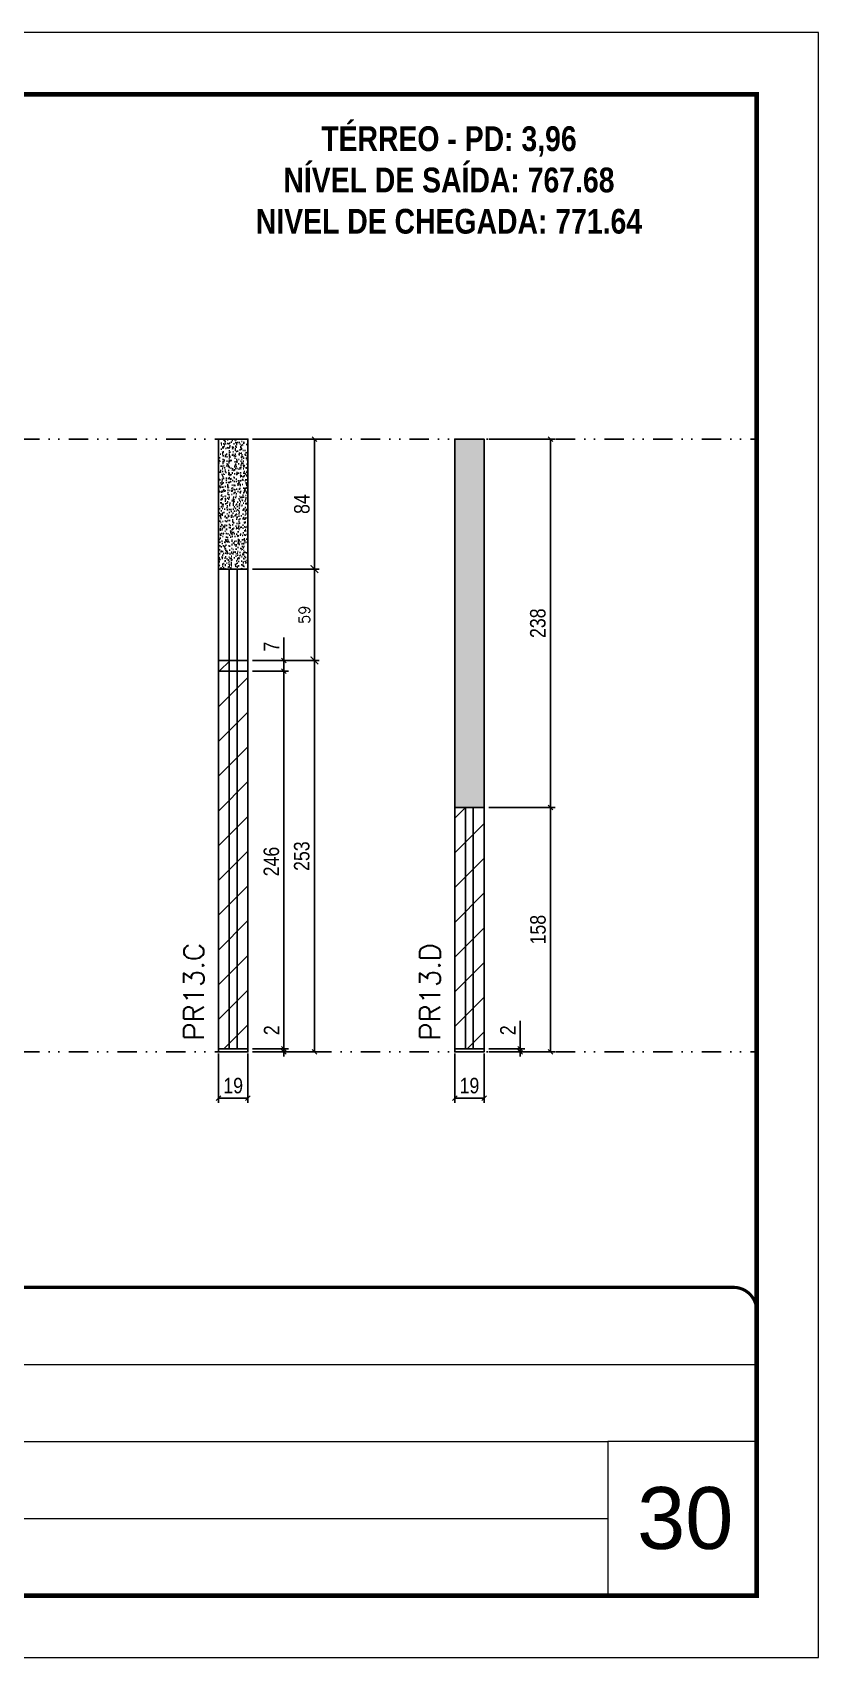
# Model space of a CAD drawing. Extents: x 2949 to 9230, y 1140 to 12527.
# Drawn here: x 5525 to 6033, y 3437 to 4487 of the extents above; entities that cross this region are included whole.
import ezdxf

# ---------------------------------------------------------------- set-up
doc = ezdxf.new("R2010")
doc.units = 0
for name, pattern in [('CONTINUO', [0]), ('DASHED', [0.75, 0.5, -0.25]), ('DIVIDE2', [0.625, 0.25, -0.125, 0, -0.125, 0, -0.125])]:
    doc.linetypes.add(name, pattern=pattern)
for name, color, linetype, lineweight in [('CARIMBO', 255, 'Continuous', 9), ('Folhas', 255, 'Continuous', 9), ('Hachura', 251, 'Continuous', 9), ('SARRAFO DE PRESSAO', 251, 'DASHED', 9), ('Texto Seção', 7, 'Continuous', 15)]:
    doc.layers.add(name, color=color, linetype=linetype, lineweight=lineweight)
for name, color, linetype in [('COTA', 241, 'Continuous'), ('NOMENCLATURA', 7, 'Continuous'), ('Nível', 160, 'Continuous'), ('Painéis', 200, 'Continuous'), ('Romaneio', 10, 'Continuous'), ('SARR_2.2x7', 40, 'Continuous')]:
    doc.layers.add(name, color=color, linetype=linetype)
doc.styles.add('ARIAL', font='arial.ttf')
doc.styles.add('COTA TECNICA', font='techl___.ttf', dxfattribs={"height": 10})
doc.styles.add('COTA TECNICA-50', font='techl___.ttf', dxfattribs={"height": 10})
doc.styles.add('REGUA-120', font='ROMANS.shx', dxfattribs={"height": 15})
doc.styles.add('ROMANC', font='techb___.ttf', dxfattribs={"height": 2.5})
doc.styles.add('ROMANS', font='romans.shx')
doc.dimstyles.new('COTA PAINEL-50', dxfattribs={"dimtxt": 10, "dimasz": 3, "dimexe": 3, "dimexo": 3, "dimgap": 3, "dimtad": 1, "dimdec": 1, "dimzin": 12, "dimdsep": 46, "dimtxsty": 'COTA TECNICA-50', "dimblk1": 'OBLIQUE', "dimblk2": 'OBLIQUE', "dimsah": 1, "dimcen": 0.9, "dimclrd": 4, "dimclre": 4, "dimclrt": 240, "dimadec": 1, "dimazin": 3, "dimtfac": 1, "dimtdec": 1, "dimtmove": 0, "dimatfit": 3, "dimfxl": 1, "dimtolj": 1, "dimtzin": 12, "dimarcsym": 0})
doc.dimstyles.new('Cota Paínel', dxfattribs={"dimtxt": 7, "dimasz": 5, "dimexe": 3, "dimexo": 3, "dimgap": 3, "dimtad": 1, "dimdec": 1, "dimzin": 12, "dimdsep": 46, "dimtxsty": 'ROMANS', "dimblk": 'ARCHTICK', "dimcen": 0, "dimclrd": 4, "dimclre": 4, "dimclrt": 1, "dimadec": 1, "dimazin": 3, "dimtfac": 1, "dimtdec": 1, "dimtmove": 0, "dimatfit": 3, "dimldrblk": 'OBLIQUE', "dimfxl": 1, "dimtolj": 1, "dimtzin": 12, "dimarcsym": 0})
doc.dimstyles.new('PAINEL', dxfattribs={"dimtxt": 10, "dimasz": 3, "dimexe": 3, "dimexo": 3, "dimgap": 3, "dimtad": 1, "dimdec": 1, "dimzin": 12, "dimdsep": 46, "dimtxsty": 'COTA TECNICA', "dimblk1": 'OBLIQUE', "dimblk2": 'OBLIQUE', "dimsah": 1, "dimcen": 0.9, "dimclrd": 4, "dimclre": 4, "dimclrt": 240, "dimadec": 1, "dimazin": 3, "dimtfac": 1, "dimtdec": 1, "dimtmove": 0, "dimatfit": 3, "dimfxl": 1, "dimtolj": 1, "dimtzin": 12, "dimarcsym": 0})

# ---------------------------------------------------------------- blocks, each defined once
blk = doc.blocks.new('9999999999')
at = {"color": 30, "linetype": 'CONTINUO'}
for p, q in [((98564.6, 34379.6), (99584, 34379.6)), ((98564.6, 34329.8), (99488, 34329.8)), ((99584, 34329.8), (99488, 34329.8)), ((99488, 34329.8), (99488, 34230.2)), ((98564.6, 34280), (99488, 34280))]:
    blk.add_line(p, q, dxfattribs=at)
at = {"color": 30, "linetype": 'CONTINUO', "const_width": 2}
blk.add_lwpolyline([(99584, 34230.2), (99584, 34414.4, 0.414214), (99569, 34429.4), (98229, 34429.4, 0.414214), (98214, 34414.4), (98214, 34245.2, 0.414214), (98229, 34230.2), (99584, 34230.2)], format="xyb", dxfattribs=at)
at = {"layer": 'Folhas'}
blk.add_lwpolyline([(98139, 34190.2), (99624, 34190.2), (99624, 35240.2), (98139, 35240.2)], close=True, dxfattribs=at)
at = {"layer": 'Folhas', "color": 30, "const_width": 3}
blk.add_lwpolyline([(98214, 34230.2), (99584, 34230.2), (99584, 35200.2), (98214, 35200.2)], close=True, dxfattribs=at)
blk = doc.blocks.new('_Oblique')
at = {"color": 0, "linetype": 'ByBlock', "lineweight": -2}
blk.add_line((-0.5, -0.5), (0.5, 0.5), dxfattribs=at)
blk = doc.blocks.new('*D1104')
at = {"layer": 'COTA', "color": 4, "lineweight": -2, "transparency": 16777216}
for p, q in [((5797.6, 3827), (5797.6, 3795.1)), ((5816.6, 3827), (5816.6, 3795.1)), ((5797.6, 3798.1), (5816.6, 3798.1))]:
    blk.add_line(p, q, dxfattribs=at)
at = {"layer": 'Defpoints', "color": 0, "transparency": 16777216}
for p in [(5797.6, 3830), (5816.6, 3830), (5816.6, 3798.1)]:
    blk.add_point(p, dxfattribs=at)
at = {"layer": 'COTA', "color": 4, "lineweight": -2, "transparency": 16777216, "xscale": 3, "yscale": 3, "zscale": 3, "rotation": 180}
blk.add_blockref('_Oblique', (5797.6, 3798.1), dxfattribs=at)
at = {"layer": 'COTA', "color": 4, "lineweight": -2, "transparency": 16777216, "xscale": 3, "yscale": 3, "zscale": 3}
blk.add_blockref('_Oblique', (5816.6, 3798.1), dxfattribs=at)
at = {"layer": 'COTA', "color": 240, "transparency": 16777216, "insert": (5807.1, 3806.2), "char_height": 10, "attachment_point": 5, "style": 'COTA TECNICA'}
blk.add_mtext('\\A1;19', dxfattribs=at)
blk = doc.blocks.new('*D1105')
at = {"layer": 'COTA', "color": 4, "lineweight": -2, "transparency": 16777216}
for p, q in [((5819.6, 3986), (5862.5, 3986)), ((5859.5, 3828), (5859.5, 3986)), ((5819.6, 3828), (5862.5, 3828))]:
    blk.add_line(p, q, dxfattribs=at)
at = {"layer": 'Defpoints', "color": 0, "transparency": 16777216}
for p in [(5816.6, 3986), (5859.5, 3986), (5816.6, 3828)]:
    blk.add_point(p, dxfattribs=at)
at = {"layer": 'COTA', "color": 4, "lineweight": -2, "transparency": 16777216, "xscale": 3, "yscale": 3, "zscale": 3}
for p, rotation in [((5859.5, 3986), 90), ((5859.5, 3828), 270)]:
    blk.add_blockref('_Oblique', p, dxfattribs=dict(at, rotation=rotation))
at = {"layer": 'COTA', "color": 240, "transparency": 16777216, "insert": (5851.4, 3907), "char_height": 10, "attachment_point": 5, "rotation": 90, "style": 'COTA TECNICA'}
blk.add_mtext('\\A1;158', dxfattribs=at)
blk = doc.blocks.new('*D1106')
at = {"layer": 'COTA', "color": 4, "lineweight": -2, "transparency": 16777216}
for p, q in [((5839.9, 3830), (5839.9, 3848.1)), ((5819.6, 3830), (5842.9, 3830)), ((5819.6, 3828), (5842.9, 3828)), ((5839.9, 3828), (5839.9, 3830)), ((5839.9, 3828), (5839.9, 3825))]:
    blk.add_line(p, q, dxfattribs=at)
at = {"layer": 'Defpoints', "color": 0, "transparency": 16777216}
for p in [(5816.6, 3830), (5816.6, 3828), (5839.9, 3830)]:
    blk.add_point(p, dxfattribs=at)
at = {"layer": 'COTA', "color": 4, "lineweight": -2, "transparency": 16777216, "xscale": 3, "yscale": 3, "zscale": 3}
for p, rotation in [((5839.9, 3830), 270), ((5839.9, 3828), 90)]:
    blk.add_blockref('_Oblique', p, dxfattribs=dict(at, rotation=rotation))
at = {"layer": 'COTA', "color": 240, "transparency": 16777216, "insert": (5831.9, 3842), "char_height": 10, "attachment_point": 5, "rotation": 90, "style": 'COTA TECNICA-50'}
blk.add_mtext('\\A1;2', dxfattribs=at)
blk = doc.blocks.new('*D1107')
at = {"layer": 'COTA', "color": 4, "linetype": 'ByBlock', "lineweight": -2, "transparency": 16777216}
for p, q in [((5819.6, 4224), (5862.5, 4224)), ((5859.5, 4224), (5859.5, 3986)), ((5819.6, 3986), (5862.5, 3986))]:
    blk.add_line(p, q, dxfattribs=at)
at = {"layer": 'Defpoints', "color": 0, "linetype": 'ByBlock', "transparency": 16777216}
for p in [(5816.6, 4224), (5816.6, 3986), (5859.5, 3986)]:
    blk.add_point(p, dxfattribs=at)
at = {"layer": 'COTA', "color": 4, "linetype": 'ByBlock', "lineweight": -2, "transparency": 16777216, "xscale": 3, "yscale": 3, "zscale": 3}
for p, rotation in [((5859.5, 4224), 90), ((5859.5, 3986), 270)]:
    blk.add_blockref('_Oblique', p, dxfattribs=dict(at, rotation=rotation))
at = {"layer": 'COTA', "color": 240, "linetype": 'ByBlock', "transparency": 16777216, "insert": (5851.3, 4105), "char_height": 10, "attachment_point": 5, "rotation": 90, "style": 'COTA TECNICA'}
blk.add_mtext('\\A1;238', dxfattribs=at)
blk = doc.blocks.new('*D1108')
at = {"layer": 'COTA', "color": 4, "lineweight": -2, "transparency": 16777216}
for p, q in [((5645, 3827), (5645, 3795.1)), ((5664, 3827), (5664, 3795.1)), ((5645, 3798.1), (5664, 3798.1))]:
    blk.add_line(p, q, dxfattribs=at)
at = {"layer": 'Defpoints', "color": 0, "transparency": 16777216}
for p in [(5645, 3830), (5664, 3830), (5664, 3798.1)]:
    blk.add_point(p, dxfattribs=at)
at = {"layer": 'COTA', "color": 4, "lineweight": -2, "transparency": 16777216, "xscale": 3, "yscale": 3, "zscale": 3, "rotation": 180}
blk.add_blockref('_Oblique', (5645, 3798.1), dxfattribs=at)
at = {"layer": 'COTA', "color": 4, "lineweight": -2, "transparency": 16777216, "xscale": 3, "yscale": 3, "zscale": 3}
blk.add_blockref('_Oblique', (5664, 3798.1), dxfattribs=at)
at = {"layer": 'COTA', "color": 240, "transparency": 16777216, "insert": (5654.5, 3806.2), "char_height": 10, "attachment_point": 5, "style": 'COTA TECNICA'}
blk.add_mtext('\\A1;19', dxfattribs=at)
blk = doc.blocks.new('*D1109')
at = {"layer": 'COTA', "color": 4, "lineweight": -2, "transparency": 16777216}
for p, q in [((5667, 4081), (5710, 4081)), ((5707, 3828), (5707, 4081)), ((5667, 3828), (5710, 3828))]:
    blk.add_line(p, q, dxfattribs=at)
at = {"layer": 'Defpoints', "color": 0, "transparency": 16777216}
for p in [(5664, 4081), (5707, 4081), (5664, 3828)]:
    blk.add_point(p, dxfattribs=at)
at = {"layer": 'COTA', "color": 4, "lineweight": -2, "transparency": 16777216, "xscale": 3, "yscale": 3, "zscale": 3}
for p, rotation in [((5707, 4081), 90), ((5707, 3828), 270)]:
    blk.add_blockref('_Oblique', p, dxfattribs=dict(at, rotation=rotation))
at = {"layer": 'COTA', "color": 240, "transparency": 16777216, "insert": (5698.8, 3954.5), "char_height": 10, "attachment_point": 5, "rotation": 90, "style": 'COTA TECNICA'}
blk.add_mtext('\\A1;253', dxfattribs=at)
blk = doc.blocks.new('*D1110')
at = {"layer": 'COTA', "color": 4, "lineweight": -2, "transparency": 16777216}
for p, q in [((5687.3, 3830), (5687.3, 3848.1)), ((5667, 3830), (5690.3, 3830)), ((5667, 3828), (5690.3, 3828)), ((5687.3, 3828), (5687.3, 3830)), ((5687.3, 3828), (5687.3, 3825))]:
    blk.add_line(p, q, dxfattribs=at)
at = {"layer": 'Defpoints', "color": 0, "transparency": 16777216}
for p in [(5664, 3830), (5664, 3828), (5687.3, 3830)]:
    blk.add_point(p, dxfattribs=at)
at = {"layer": 'COTA', "color": 4, "lineweight": -2, "transparency": 16777216, "xscale": 3, "yscale": 3, "zscale": 3}
for p, rotation in [((5687.3, 3830), 270), ((5687.3, 3828), 90)]:
    blk.add_blockref('_Oblique', p, dxfattribs=dict(at, rotation=rotation))
at = {"layer": 'COTA', "color": 240, "transparency": 16777216, "insert": (5679.3, 3842), "char_height": 10, "attachment_point": 5, "rotation": 90, "style": 'COTA TECNICA-50'}
blk.add_mtext('\\A1;2', dxfattribs=at)
blk = doc.blocks.new('*D1111')
at = {"layer": 'COTA', "color": 4, "linetype": 'ByBlock', "lineweight": -2, "transparency": 16777216}
for p, q in [((5667, 4224), (5710, 4224)), ((5707, 4224), (5707, 4140)), ((5667, 4140), (5710, 4140))]:
    blk.add_line(p, q, dxfattribs=at)
at = {"layer": 'Defpoints', "color": 0, "linetype": 'ByBlock', "transparency": 16777216}
for p in [(5664, 4224), (5664, 4140), (5707, 4140)]:
    blk.add_point(p, dxfattribs=at)
at = {"layer": 'COTA', "color": 4, "linetype": 'ByBlock', "lineweight": -2, "transparency": 16777216, "xscale": 3, "yscale": 3, "zscale": 3}
for p, rotation in [((5707, 4224), 90), ((5707, 4140), 270)]:
    blk.add_blockref('_Oblique', p, dxfattribs=dict(at, rotation=rotation))
at = {"layer": 'COTA', "color": 240, "linetype": 'ByBlock', "transparency": 16777216, "insert": (5698.9, 4182), "char_height": 10, "attachment_point": 5, "rotation": 90, "style": 'COTA TECNICA'}
blk.add_mtext('\\A1;84', dxfattribs=at)
blk = doc.blocks.new('*D1112')
at = {"layer": 'Defpoints', "color": 0, "linetype": 'ByBlock', "transparency": 16777216}
for p in [(5664, 4074), (5687.3, 4074), (5664, 3828)]:
    blk.add_point(p, dxfattribs=at)
at = {"layer": 'Romaneio', "color": 4, "linetype": 'ByBlock', "lineweight": -2, "transparency": 16777216}
for p, q in [((5667, 4074), (5690.3, 4074)), ((5687.3, 3828), (5687.3, 4074)), ((5667, 3828), (5690.3, 3828))]:
    blk.add_line(p, q, dxfattribs=at)
at = {"layer": 'Romaneio', "color": 4, "linetype": 'ByBlock', "lineweight": -2, "transparency": 16777216, "xscale": 3, "yscale": 3, "zscale": 3}
for p, rotation in [((5687.3, 4074), 90), ((5687.3, 3828), 270)]:
    blk.add_blockref('_Oblique', p, dxfattribs=dict(at, rotation=rotation))
at = {"layer": 'Romaneio', "color": 240, "linetype": 'ByBlock', "transparency": 16777216, "insert": (5679.2, 3951), "char_height": 10, "attachment_point": 5, "rotation": 90, "style": 'COTA TECNICA'}
blk.add_mtext('\\A1;246', dxfattribs=at)
blk = doc.blocks.new('*D1113')
at = {"layer": 'Defpoints', "color": 0, "linetype": 'ByBlock', "transparency": 16777216}
for p in [(5664, 4081), (5687.3, 4081), (5664, 4074)]:
    blk.add_point(p, dxfattribs=at)
at = {"layer": 'Romaneio', "color": 4, "linetype": 'ByBlock', "lineweight": -2, "transparency": 16777216}
for p, q in [((5687.3, 4081), (5687.3, 4095.7)), ((5667, 4081), (5690.3, 4081)), ((5687.3, 4074), (5687.3, 4081)), ((5667, 4074), (5690.3, 4074))]:
    blk.add_line(p, q, dxfattribs=at)
at = {"layer": 'Romaneio', "color": 4, "linetype": 'ByBlock', "lineweight": -2, "transparency": 16777216, "xscale": 3, "yscale": 3, "zscale": 3}
for p, rotation in [((5687.3, 4081), 90), ((5687.3, 4074), 270)]:
    blk.add_blockref('_Oblique', p, dxfattribs=dict(at, rotation=rotation))
at = {"layer": 'Romaneio', "color": 240, "linetype": 'ByBlock', "transparency": 16777216, "insert": (5679.2, 4089.9), "char_height": 10, "attachment_point": 5, "rotation": 90, "style": 'COTA TECNICA'}
blk.add_mtext('\\A1;7', dxfattribs=at)
blk = doc.blocks.new('_ArchTick')
at = {"color": 0, "linetype": 'ByBlock', "const_width": 0.15}
blk.add_lwpolyline([(-0.5, -0.5), (0.5, 0.5)], dxfattribs=at)
blk = doc.blocks.new('*D1114')
at = {"layer": 'COTA', "color": 4, "lineweight": -2, "transparency": 16777216}
for p, q in [((5667, 4140), (5710, 4140)), ((5707, 4140), (5707, 4081)), ((5667, 4081), (5710, 4081))]:
    blk.add_line(p, q, dxfattribs=at)
at = {"layer": 'Defpoints', "color": 0, "transparency": 16777216}
for p in [(5664, 4140), (5664, 4081), (5707, 4081)]:
    blk.add_point(p, dxfattribs=at)
at = {"layer": 'COTA', "color": 4, "lineweight": -2, "transparency": 16777216, "xscale": 5, "yscale": 5, "zscale": 5}
for p, rotation in [((5707, 4140), 90), ((5707, 4081), 270)]:
    blk.add_blockref('_ArchTick', p, dxfattribs=dict(at, rotation=rotation))
at = {"layer": 'COTA', "color": 1, "transparency": 16777216, "insert": (5700.5, 4110.5), "char_height": 7, "attachment_point": 5, "rotation": 90, "style": 'ROMANS'}
blk.add_mtext('\\A1;59', dxfattribs=at)

msp = doc.modelspace()

# ---------------------------------------------------------------- hatches: boundary and pattern name
at = {"layer": 'COTA', "linetype": 'ByBlock'}
h = msp.add_hatch(dxfattribs=at)
h.set_pattern_fill('AR-CONC', color=256, scale=0.03)
h.set_pattern_definition([(50, (-129203.4082, -28318.1385), (5.46554007, -0.47817257), [0.5715, -6.2865]), (355, (-129203.408, -28318.1385), (-1.05730264, 5.73170536), [0.4572, -5.02921753]), (100.4514447, (-129202.953, -28318.1784), (4.40823741, 5.25353256), [0.48570026, -5.34270734]), (46.1842, (-129203.408, -28316.6145), (8.13237123, -1.26126984), [0.85725, -9.42975]), (96.6355576, (-129202.7305, -28316.72), (7.122124, 7.42278374), [0.7285507, -8.01406824]), (351.184151, (-129203.408, -28316.6145), (7.122124, 7.42278374), [0.685799, -7.54379196]), (21, (-129202.6462, -28316.9955), (4.54843174, -3.06795595), [0.5715, -6.2865]), (326, (-129202.646, -28316.9955), (1.85406085, 5.52563898), [0.4572, -5.0292]), (71.451445, (-129202.267, -28317.251), (6.40249258, 2.45768307), [0.48570026, -5.34269813]), (37.5, (-129203.4082, -28318.1385), (0.092658098, 2.536651166), [0, -4.96824, 0, -5.1054, 0, -5.04825]), (7.5, (-129203.4082, -28318.1385), (2.004589875, 3.005417245), [0, -2.91084, 0, -4.85394, 0, -1.92405]), (327.5, (-129205.1075, -28318.1385), (4.067717855, -0.17186232), [0, -1.905, 0, -5.9436, 0, -7.8867]), (317.5, (-129205.8695, -28318.1385), (4.44387544, 0.76279473), [0, -2.4765, 0, -3.94716, 0, -5.6007])])
h.paths.add_polyline_path([(5644.99, 4139.99), (5663.99, 4139.99), (5663.99, 4223.99), (5644.99, 4223.99)])
h = msp.add_hatch(dxfattribs=at)
h.set_pattern_fill('AR-CONC', color=256, scale=0.03)
h.set_pattern_definition([(50, (-129050.8425, -28318.1385), (5.46554007, -0.47817257), [0.5715, -6.2865]), (355, (-129050.8425, -28318.1385), (-1.05730264, 5.73170536), [0.4572, -5.02921753]), (100.4514447, (-129050.387, -28318.1784), (4.40823741, 5.25353256), [0.48570026, -5.34270734]), (46.1842, (-129050.8425, -28316.6145), (8.13237123, -1.26126984), [0.85725, -9.42975]), (96.6355576, (-129050.165, -28316.72), (7.122124, 7.42278374), [0.7285507, -8.01406824]), (351.184151, (-129050.8425, -28316.6145), (7.122124, 7.42278374), [0.685799, -7.54379196]), (21, (-129050.0805, -28316.9955), (4.54843174, -3.06795595), [0.5715, -6.2865]), (326, (-129050.0805, -28316.9955), (1.85406085, 5.52563898), [0.4572, -5.0292]), (71.451445, (-129049.7015, -28317.251), (6.40249258, 2.45768307), [0.48570026, -5.34269813]), (37.5, (-129050.8425, -28318.1385), (0.092658098, 2.536651166), [0, -4.96824, 0, -5.1054, 0, -5.04825]), (7.5, (-129050.8425, -28318.1385), (2.004589875, 3.005417245), [0, -2.91084, 0, -4.85394, 0, -1.92405]), (327.5, (-129052.5418, -28318.1385), (4.067717855, -0.17186232), [0, -1.905, 0, -5.9436, 0, -7.8867]), (317.5, (-129053.3038, -28318.1385), (4.44387544, 0.76279473), [0, -2.4765, 0, -3.94716, 0, -5.6007])])
h.paths.add_polyline_path([(5797.56, 3985.99), (5816.56, 3985.99), (5816.56, 4223.99), (5797.56, 4223.99)])
at = {"layer": 'Hachura', "linetype": 'ByBlock'}
h = msp.add_hatch(dxfattribs=at)
h.set_pattern_fill('ANSI31', color=256, scale=5)
h.paths.add_polyline_path([(5663.99, 4080.99), (5644.99, 4080.99), (5644.99, 4073.99), (5663.99, 4073.99)])
h = msp.add_hatch(dxfattribs=at)
h.set_pattern_fill('ANSI31', color=256, scale=5)
h.paths.add_polyline_path([(5663.99, 4073.99), (5644.99, 4073.99), (5644.99, 3829.99), (5663.99, 3829.99)])
h = msp.add_hatch(dxfattribs=at)
h.set_pattern_fill('ANSI31', color=256, scale=5)
h.paths.add_polyline_path([(5816.56, 3985.99), (5797.56, 3985.99), (5797.56, 3829.99), (5816.56, 3829.99)])

# ---------------------------------------------------------------- linework, layer by layer
at = {"layer": 'COTA', "linetype": 'ByBlock'}
for points in [[(5644.99, 4139.99), (5663.99, 4139.99), (5663.99, 4223.99), (5644.99, 4223.99)], [(5797.56, 3985.99), (5816.56, 3985.99), (5816.56, 4223.99), (5797.56, 4223.99)]]:
    msp.add_lwpolyline(points, close=True, dxfattribs=at)
at = {"layer": 'Nível', "color": 4, "linetype": 'DIVIDE2', "ltscale": 50}
for p, q in [((4982.19, 4223.99), (5992.53, 4223.99)), ((4982.19, 3827.99), (5992.53, 3827.99))]:
    msp.add_line(p, q, dxfattribs=at)
at = {"layer": 'Painéis'}
for p, q in [((5644.99, 4139.99), (5663.99, 4139.99)), ((5644.99, 4080.99), (5644.99, 4139.99)), ((5663.99, 4139.99), (5663.99, 4080.99)), ((5663.99, 4080.99), (5644.99, 4080.99))]:
    msp.add_line(p, q, dxfattribs=at)
for points in [[(5644.99, 4080.99), (5663.99, 4080.99), (5663.99, 4073.99), (5644.99, 4073.99)], [(5644.99, 3829.99), (5663.99, 3829.99), (5663.99, 4073.99), (5644.99, 4073.99)], [(5797.56, 3829.99), (5816.56, 3829.99), (5816.56, 3985.99), (5797.56, 3985.99)], [(5644.99, 3829.99), (5663.99, 3829.99), (5663.99, 3827.99), (5644.99, 3827.99)], [(5797.56, 3829.99), (5816.56, 3829.99), (5816.56, 3827.99), (5797.56, 3827.99)]]:
    msp.add_lwpolyline(points, close=True, dxfattribs=at)
at = {"layer": 'SARR_2.2x7'}
for p, q in [((5651.99, 4080.99), (5651.99, 4139.99)), ((5656.99, 4139.99), (5656.99, 4080.99)), ((5651.99, 4080.99), (5651.99, 3829.99)), ((5656.99, 4080.99), (5656.99, 3829.99)), ((5804.56, 3985.99), (5804.56, 3829.99)), ((5809.56, 3985.99), (5809.56, 3829.99))]:
    msp.add_line(p, q, dxfattribs=at)

# ---------------------------------------------------------------- block references
at = {"layer": 'SARRAFO DE PRESSAO', "color": 6, "linetype": 'ByBlock'}
msp.add_blockref('9999999999', (-93591.44, -30753.5), dxfattribs=at)

# ---------------------------------------------------------------- texts
at = {"layer": 'CARIMBO', "style": 'ARIAL'}
msp.add_text('30', height=40, dxfattribs=at).set_placement((5915.39, 3506.85))
at = {"layer": 'NOMENCLATURA', "color": 2, "insert": (5793.86, 4452.77), "char_height": 16, "attachment_point": 2, "style": 'ROMANC'}
msp.add_mtext_dynamic_manual_height_columns('\\PTÉRREO - PD: 3,96\\PNÍVEL DE SAÍDA: 767.68\\PNIVEL DE CHEGADA: 771.64', width=300.2766, gutter_width=1, heights=[0], dxfattribs=at)
at = {"layer": 'Texto Seção', "char_height": 13, "width": 285.3299, "attachment_point": 7, "rotation": 90, "style": 'REGUA-120'}
for s, insert in [('PR13.C', (5635.54, 3835.4)), ('PR13.D', (5788.11, 3835.4))]:
    msp.add_mtext(s, dxfattribs=dict(at, insert=insert))

# ---------------------------------------------------------------- dimensions: what is measured, and where the dimension line sits
at = {"layer": 'COTA', "linetype": 'ByBlock'}
for base, p1, p2, picture, middle in [((5706.98, 4139.99), (5663.99, 4223.99), (5663.99, 4139.99), '*D1111', (5698.89, 4181.99)), ((5859.55, 3985.99), (5816.56, 4223.99), (5816.56, 3985.99), '*D1107', (5851.31, 4104.99))]:
    dim = msp.add_linear_dim(base=base, p1=p1, p2=p2, angle=90, dimstyle='PAINEL', dxfattribs=at)
    dim.commit()
    dim.dimension.update_dxf_attribs({"geometry": picture, "text_midpoint": middle})
at = {"layer": 'COTA'}
dim = msp.add_linear_dim(base=(5706.98, 4080.99), p1=(5663.99, 4139.99), p2=(5663.99, 4080.99), angle=90, dimstyle='Cota Paínel', dxfattribs=at)
dim.commit()
dim.dimension.update_dxf_attribs({"geometry": '*D1114', "text_midpoint": (5700.48, 4110.49)})
for base, p1, p2, picture, middle in [((5706.98, 4080.99), (5663.99, 3827.99), (5663.99, 4080.99), '*D1109', (5698.76, 3954.49)), ((5859.55, 3985.99), (5816.56, 3827.99), (5816.56, 3985.99), '*D1105', (5851.42, 3906.99))]:
    dim = msp.add_linear_dim(base=base, p1=p1, p2=p2, angle=90, dimstyle='PAINEL', override={"dimarcsym": 2}, dxfattribs=at)
    dim.commit()
    dim.dimension.update_dxf_attribs({"geometry": picture, "text_midpoint": middle})
for base, p1, p2, picture, middle in [((5687.29, 3829.99), (5663.99, 3827.99), (5663.99, 3829.99), '*D1110', (5687.29, 3842.05)), ((5839.86, 3829.99), (5816.56, 3827.99), (5816.56, 3829.99), '*D1106', (5839.86, 3842.05))]:
    dim = msp.add_linear_dim(base=base, p1=p1, p2=p2, angle=90, dimstyle='COTA PAINEL-50', dxfattribs=at)
    dim.commit()
    dim.dimension.update_dxf_attribs({"geometry": picture, "text_midpoint": middle, "dimtype": 160})
for base, p1, p2, picture, middle in [((5663.99, 3798.1), (5644.99, 3829.99), (5663.99, 3829.99), '*D1108', (5654.49, 3806.19)), ((5816.56, 3798.1), (5797.56, 3829.99), (5816.56, 3829.99), '*D1104', (5807.06, 3806.19))]:
    dim = msp.add_linear_dim(base=base, p1=p1, p2=p2, dimstyle='PAINEL', override={"dimarcsym": 2}, dxfattribs=at)
    dim.commit()
    dim.dimension.update_dxf_attribs({"geometry": picture, "text_midpoint": middle})
at = {"layer": 'Romaneio', "linetype": 'ByBlock'}
for p1, p2, picture, middle in [((5663.99, 4073.99), (5663.99, 4080.99), '*D1113', (5679.22, 4089.85)), ((5663.99, 3827.99), (5663.99, 4073.99), '*D1112', (5679.19, 3950.99))]:
    dim = msp.add_aligned_dim(p1=p1, p2=p2, distance=-23.3, dimstyle='PAINEL', dxfattribs=at)
    dim.commit()
    dim.dimension.update_dxf_attribs({"geometry": picture, "text_midpoint": middle})

doc.saveas('drawing.dxf')
